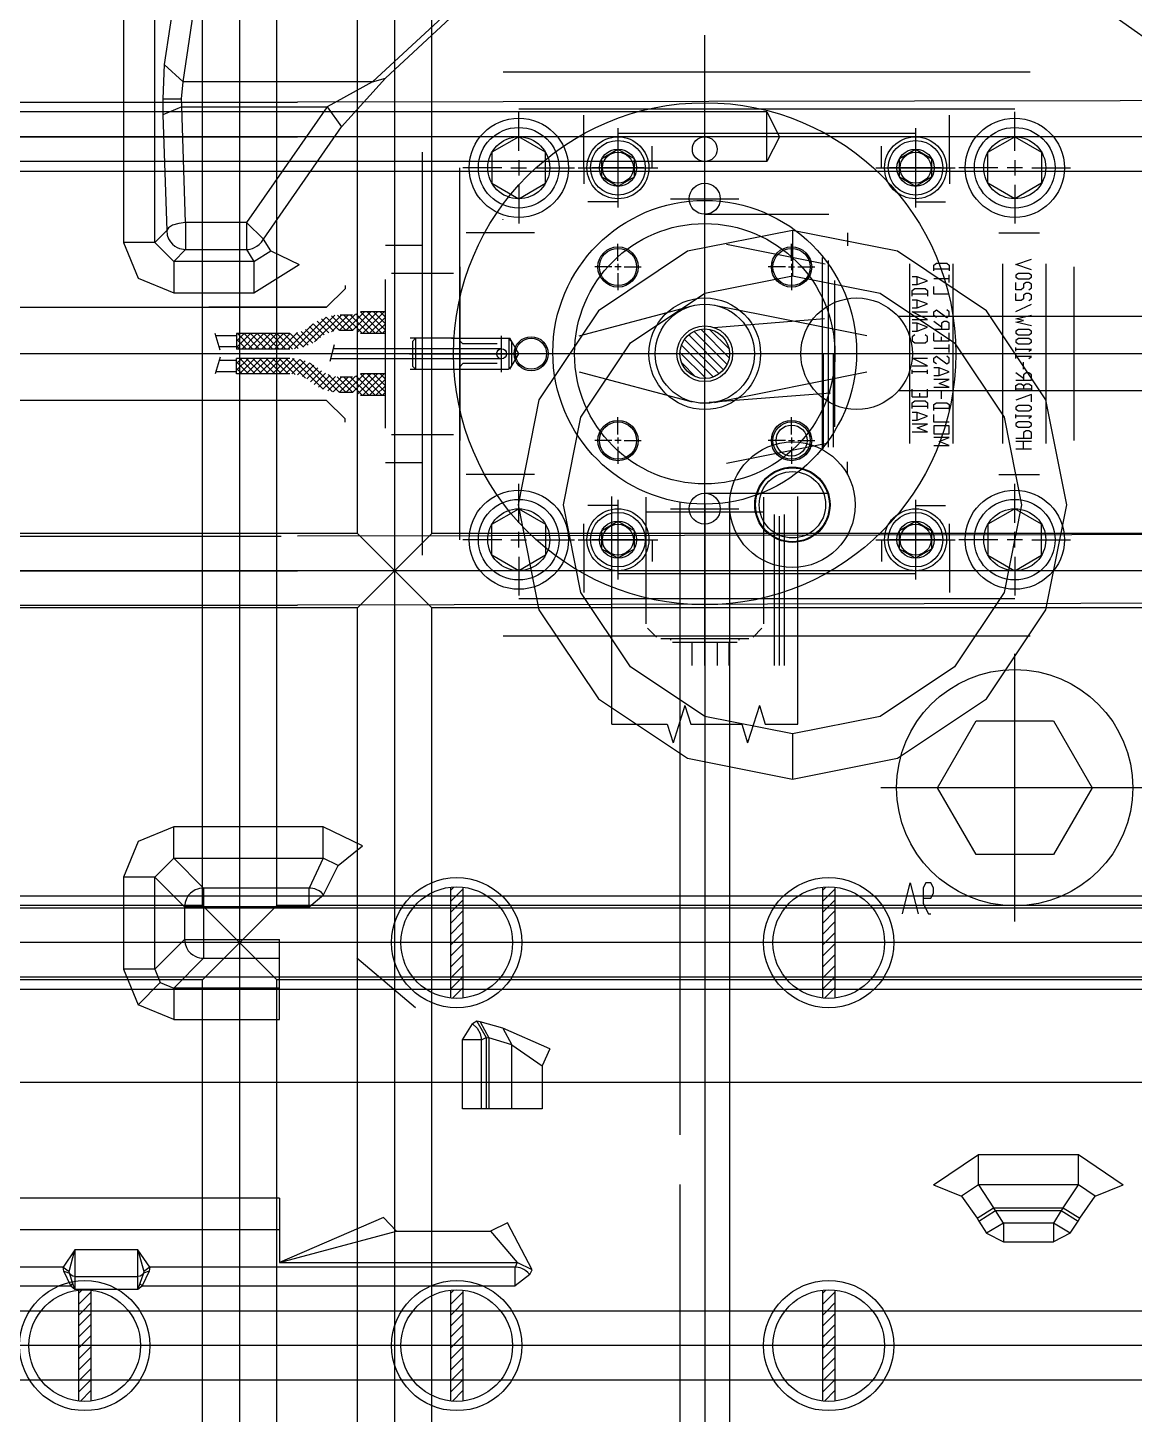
# Model space of a CAD drawing. Header units: millimetres. Extents: x -1 to 1014, y -756 to 757.
# Drawn here: x 776 to 823.9, y 93.7 to 153.8 of the extents above; entities that cross this region are included whole.
import ezdxf

# ---------------------------------------------------------------- set-up
doc = ezdxf.new("R2010")
doc.units = ezdxf.units.MM

# ---------------------------------------------------------------- blocks, each defined once
blk = doc.blocks.new('blockName2')
for points in [[(786.757, 115.787), (786.757, 205.757)], [(793.471, 131.901), (793.471, 205.757)], [(785.146, 29.578), (785.146, 204.145)], [(791.86, 29.5782), (791.86, 204.145)], [(783.534, 115.787), (783.534, 202.534)], [(790.248, 131.901), (790.248, 202.534)], [(780.108, 159.503), (780.108, 144.509)], [(781.468, 144.509), (781.468, 158.144)], [(782.606, 157.092), (781.875, 152.216)], [(782.691, 151.475), (783.422, 156.351)], [(795.448, 155.693), (790.895, 151.475)], [(791.459, 151.626), (795.86, 155.73)], [(821.781, 155.215), (826.525, 151.85)], [(805.288, 126.613), (805.288, 153.491)], [(781.875, 152.216), (781.809, 150.734)], [(782.691, 151.475), (781.875, 152.216)], [(782.625, 150.734), (782.691, 151.475)], [(790.895, 151.475), (782.691, 151.475)], [(790.895, 151.475), (788.933, 150.389)], [(789.558, 149.519), (791.459, 151.626)], [(790.895, 151.475), (791.459, 151.626)], [(796.56, 151.909), (819.388, 151.909)], [(930.171, 150.82), (787.653, 150.583)], [(702.696, 150.583), (787.653, 150.583)], [(781.809, 150.734), (782.625, 150.734)], [(781.809, 150.734), (781.82, 150.043)], [(782.636, 150.389), (781.82, 150.043)], [(782.636, 150.389), (782.625, 150.734)], [(782.799, 145.37), (782.636, 150.389)], [(782.636, 150.389), (788.933, 150.389)], [(788.933, 150.389), (785.439, 145.37)], [(788.933, 150.389), (789.558, 149.519)], [(797.231, 150.298), (818.716, 150.298)], [(807.974, 150.164), (695.176, 150.164)], [(781.82, 150.043), (781.984, 145.024)], [(797.231, 148.485), (797.231, 150.164)], [(800.051, 147.747), (800.051, 150.029)], [(807.974, 148.015), (807.974, 150.164)], [(807.974, 150.164), (808.532, 149.089)], [(815.896, 147.747), (815.896, 150.029)], [(818.716, 148.485), (818.716, 150.164)], [(808.532, 149.089), (687.657, 149.089)], [(695.176, 149.089), (787.653, 149.089)], [(786.168, 144.658), (789.558, 149.519)], [(930.171, 149.089), (787.653, 149.089)], [(797.231, 149.089), (796.068, 148.418)], [(798.394, 148.418), (797.231, 149.089)], [(801.528, 149.469), (801.528, 146.025)], [(814.419, 149.225), (801.528, 149.225)], [(808.532, 149.089), (807.974, 148.015)], [(814.419, 149.469), (814.419, 146.025)], [(817.553, 148.418), (818.716, 149.089)], [(818.716, 149.089), (819.879, 148.418)], [(793.068, 130.961), (793.068, 148.418)], [(796.068, 148.418), (796.068, 147.075)], [(798.394, 147.075), (798.394, 148.418)], [(800.83, 148.149), (801.528, 148.552)], [(801.528, 148.875), (801.528, 146.619)], [(801.528, 148.552), (802.226, 148.149)], [(803.005, 147.747), (803.005, 148.687)], [(812.942, 147.747), (812.942, 148.687)], [(813.721, 148.149), (814.419, 148.552)], [(814.419, 148.875), (814.419, 146.619)], [(814.419, 148.552), (815.117, 148.149)], [(817.553, 147.075), (817.553, 148.418)], [(819.879, 148.418), (819.879, 147.075)], [(807.974, 148.015), (695.176, 148.015)], [(797.231, 148.082), (797.231, 147.411)], [(800.83, 147.344), (800.83, 148.149)], [(802.226, 148.149), (802.226, 147.344)], [(805.288, 144.927), (805.288, 147.881)], [(813.721, 147.344), (813.721, 148.149)], [(815.117, 148.149), (815.117, 147.344)], [(818.716, 148.082), (818.716, 147.411)], [(751.038, 147.596), (930.171, 147.596)], [(794.68, 131.633), (794.68, 147.747)], [(796.493, 147.747), (794.814, 147.747)], [(796.895, 147.747), (797.567, 147.747)], [(797.97, 147.747), (799.648, 147.747)], [(799.806, 147.747), (803.25, 147.747)], [(800.051, 147.747), (800.051, 147.056)], [(802.656, 147.747), (800.4, 147.747)], [(801.528, 146.941), (800.83, 147.344)], [(802.226, 147.344), (801.528, 146.941)], [(805.288, 126.18), (805.288, 147.558)], [(812.697, 147.747), (816.141, 147.747)], [(815.547, 147.747), (813.291, 147.747)], [(814.419, 146.941), (813.721, 147.344)], [(815.117, 147.344), (814.419, 146.941)], [(815.896, 147.747), (815.896, 147.056)], [(817.978, 147.747), (816.299, 147.747)], [(819.052, 147.747), (818.381, 147.747)], [(819.455, 147.747), (821.133, 147.747)], [(796.068, 147.075), (797.231, 146.404)], [(797.231, 146.404), (798.394, 147.075)], [(797.231, 147.008), (797.231, 145.329)], [(818.716, 146.404), (817.553, 147.075)], [(819.879, 147.075), (818.716, 146.404)], [(818.716, 147.008), (818.716, 145.329)], [(801.528, 146.27), (800.229, 146.27)], [(803.811, 146.404), (806.765, 146.404)], [(814.419, 146.27), (815.718, 146.27)], [(796.548, 145.496), (796.547, 145.499)], [(796.548, 145.499), (796.548, 145.496)], [(805.288, 145.733), (810.659, 145.733)], [(781.984, 145.024), (781.468, 144.509)], [(782.799, 145.37), (782.502, 145.338), (782.239, 145.261), (782.056, 145.148), (781.984, 145.024)], [(781.984, 145.024), (782.007, 144.833), (782.066, 144.671), (782.147, 144.538), (782.24, 144.433), (782.339, 144.353), (782.439, 144.294), (782.536, 144.254), (782.628, 144.228), (782.712, 144.214), (782.799, 144.209)], [(782.799, 145.37), (782.799, 144.209)], [(785.439, 145.37), (782.799, 145.37)], [(786.168, 144.658), (785.439, 145.37)], [(785.439, 145.37), (785.439, 144.209)], [(797.231, 144.927), (794.948, 144.927)], [(797.919, 144.927), (796.157, 144.927)], [(809.086, 145.034), (804.537, 144.131), (800.68, 141.553), (798.104, 137.696), (797.199, 133.147), (798.104, 128.599), (800.68, 124.742), (804.537, 122.164), (809.086, 121.261)], [(809.086, 121.261), (813.634, 122.164), (817.491, 124.742), (820.067, 128.599), (820.972, 133.147), (820.067, 137.696), (817.491, 141.553), (813.634, 144.131), (809.086, 145.034)], [(809.086, 145.034), (809.086, 143.068)], [(811.465, 144.928), (811.465, 144.369)], [(818.028, 144.927), (819.791, 144.927)], [(780.108, 144.509), (780.745, 142.97), (782.284, 142.333)], [(781.468, 144.509), (780.108, 144.509)], [(781.468, 144.509), (782.284, 143.693)], [(782.284, 143.693), (782.799, 144.209)], [(782.799, 144.209), (785.439, 144.209)], [(785.439, 144.209), (785.519, 144.213), (785.603, 144.226), (785.694, 144.25), (785.791, 144.289), (785.89, 144.346), (785.99, 144.424), (786.085, 144.527), (786.168, 144.658)], [(785.439, 144.209), (785.759, 143.693)], [(786.492, 144.152), (786.168, 144.658)], [(791.457, 144.389), (793.068, 144.389)], [(801.528, 143.718), (801.528, 144.457)], [(806.234, 144.43), (810.502, 143.579)], [(809.048, 143.718), (809.048, 144.457)], [(782.284, 143.693), (782.284, 142.333)], [(785.759, 143.693), (782.284, 143.693)], [(785.759, 143.693), (786.492, 144.152)], [(785.759, 143.693), (785.759, 142.333)], [(786.492, 144.152), (787.715, 143.556)], [(801.528, 143.584), (801.528, 143.315)], [(809.048, 143.584), (809.048, 143.315)], [(810.384, 135.522), (810.384, 143.858)], [(810.653, 135.64), (810.653, 143.727)], [(814.151, 143.584), (814.151, 135.795)], [(814.807, 143.733), (814.809, 143.736)], [(814.81, 143.735), (814.807, 143.733)], [(815.211, 143.275), (815.211, 143.526), (815.323, 143.61), (815.77, 143.61), (815.882, 143.526), (815.882, 143.275)], [(816.031, 143.584), (816.031, 135.795)], [(818.179, 143.584), (818.179, 135.795)], [(819.435, 143.324), (818.763, 143.559), (819.435, 143.794)], [(820.059, 143.584), (820.059, 135.795)], [(785.759, 142.333), (787.715, 143.556)], [(791.726, 143.181), (791.994, 143.181)], [(791.726, 143.181), (794.412, 143.181)], [(794.68, 143.45), (794.68, 135.93)], [(809.086, 123.227), (805.289, 123.978), (802.07, 126.132), (799.92, 129.351), (799.165, 133.147), (799.92, 136.944), (802.07, 140.163), (805.289, 142.316), (809.086, 143.068)], [(801.259, 143.45), (800.521, 143.45)], [(801.662, 143.45), (801.394, 143.45)], [(801.528, 143.181), (801.528, 142.443)], [(801.796, 143.45), (802.535, 143.45)], [(808.78, 143.45), (808.041, 143.45)], [(808.914, 143.45), (809.182, 143.45)], [(809.048, 143.181), (809.048, 142.443)], [(809.086, 143.068), (812.882, 142.316), (816.101, 140.163), (818.251, 136.944), (819.006, 133.147), (818.251, 129.351), (816.101, 126.132), (812.882, 123.979), (809.086, 123.227)], [(809.317, 143.45), (810.055, 143.45)], [(814.271, 142.687), (814.495, 142.687), (814.942, 142.855), (814.495, 143.023), (814.271, 143.023)], [(814.495, 142.687), (814.495, 143.023)], [(815.882, 143.358), (815.211, 143.358)], [(815.882, 142.771), (815.882, 143.107)], [(818.763, 143.011), (818.875, 142.933), (819.323, 142.933), (819.435, 143.011), (819.435, 143.089), (819.323, 143.168), (818.875, 143.168), (818.763, 143.089), (818.763, 143.011)], [(821.268, 143.45), (821.268, 135.93)], [(788.906, 141.704), (789.711, 142.509)], [(789.711, 142.644), (789.711, 142.509)], [(791.457, 136.467), (791.457, 142.912)], [(810.921, 136.522), (810.921, 142.857)], [(814.271, 142.183), (814.271, 142.435), (814.383, 142.519), (814.83, 142.519), (814.942, 142.435), (814.942, 142.183)], [(815.882, 142.939), (815.211, 142.939)], [(815.882, 142.267), (815.211, 142.267), (815.211, 142.603)], [(819.323, 142.463), (819.435, 142.541), (819.435, 142.698), (819.323, 142.776), (819.211, 142.776), (819.099, 142.698), (819.099, 142.541), (818.987, 142.463), (818.763, 142.463), (818.763, 142.776)], [(782.284, 142.333), (785.759, 142.333)], [(805.708, 141.797), (812.31, 140.48)], [(814.942, 142.267), (814.271, 142.267)], [(814.271, 141.68), (814.495, 141.68), (814.942, 141.848), (814.495, 142.016), (814.271, 142.016)], [(814.495, 141.68), (814.495, 142.016)], [(819.323, 141.993), (819.435, 142.071), (819.435, 142.228), (819.323, 142.306), (819.211, 142.306), (819.099, 142.228), (819.099, 142.071), (818.987, 141.993), (818.763, 141.993), (818.763, 142.306)], [(818.763, 141.523), (819.435, 141.836)], [(770.375, 141.704), (788.906, 141.704)], [(788.906, 141.704), (783.81, 141.704)], [(788.895, 141.275), (787.52, 139.901)], [(789.258, 141.354), (787.873, 139.969)], [(789.557, 141.368), (788.389, 140.2)], [(789.216, 140.667), (788.686, 141.197)], [(789.472, 140.696), (788.893, 141.275)], [(789.842, 141.368), (789.114, 140.641)], [(789.756, 140.697), (789.121, 141.332)], [(790.042, 140.696), (789.374, 141.364)], [(790.163, 141.405), (789.454, 140.696)], [(790.028, 141.368), (789.498, 141.368)], [(790.46, 140.562), (789.655, 141.368)], [(790.546, 141.502), (789.74, 140.697)], [(790.745, 140.562), (789.939, 141.368)], [(790.831, 141.502), (790.025, 140.697)], [(791.03, 140.562), (790.178, 141.414)], [(791.115, 141.502), (790.226, 140.613)], [(791.315, 140.562), (790.375, 141.502)], [(791.457, 141.502), (790.383, 141.502)], [(791.4, 141.502), (790.46, 140.562)], [(791.457, 140.705), (790.66, 141.502)], [(791.457, 141.274), (790.745, 140.562)], [(791.457, 140.99), (790.945, 141.502)], [(791.457, 141.274), (791.229, 141.502)], [(799.844, 140.468), (804.737, 141.766)], [(805.679, 140.833), (810.48, 141.211)], [(840.739, 141.301), (813.669, 141.301)], [(814.271, 141.176), (814.942, 141.176), (814.271, 141.512), (814.942, 141.512)], [(815.323, 141.26), (815.211, 141.344), (815.211, 141.512), (815.323, 141.596), (815.77, 141.26), (815.882, 141.344), (815.882, 141.512), (815.77, 141.596)], [(819.435, 140.896), (818.763, 141.053), (819.099, 141.131), (818.763, 141.209), (819.435, 141.366)], [(787.655, 140.606), (786.94, 139.891)], [(788.326, 140.992), (787.225, 139.891)], [(788.117, 140.057), (787.585, 140.589)], [(788.307, 140.152), (787.805, 140.654)], [(788.482, 140.262), (787.996, 140.747)], [(788.641, 140.388), (788.165, 140.864)], [(788.808, 140.506), (788.323, 140.99)], [(788.998, 140.6), (788.497, 141.101)], [(790.028, 140.697), (789.498, 140.697)], [(791.457, 140.99), (791.03, 140.562)], [(791.457, 140.705), (791.315, 140.562)], [(804.824, 140.658), (806.257, 139.225)], [(805.112, 140.749), (806.348, 139.514)], [(805.499, 140.743), (806.341, 139.9)], [(814.271, 140.673), (814.495, 140.673), (814.942, 140.841), (814.495, 141.009), (814.271, 141.009)], [(814.495, 140.673), (814.495, 141.009)], [(815.211, 140.757), (815.882, 140.757), (815.882, 141.009), (815.77, 141.092), (815.658, 141.092), (815.546, 141.009), (815.546, 140.757)], [(815.546, 140.841), (815.211, 141.092)], [(815.211, 140.253), (815.882, 140.253), (815.882, 140.589)], [(815.211, 140.253), (815.211, 140.589)], [(818.763, 140.583), (818.875, 140.504), (819.323, 140.504), (819.435, 140.583), (819.435, 140.661), (819.323, 140.739), (818.875, 140.739), (818.763, 140.661), (818.763, 140.583)], [(784.296, 139.844), (784.082, 140.564)], [(785.012, 140.468), (784.111, 140.468)], [(785.012, 139.985), (784.254, 139.985)], [(787.316, 140.562), (785.012, 140.562)], [(785.012, 140.562), (785.012, 139.891)], [(785.618, 140.562), (785.012, 139.956)], [(785.333, 140.562), (785.012, 140.241)], [(785.048, 140.562), (785.012, 140.526)], [(785.435, 139.891), (785.012, 140.314)], [(785.15, 139.891), (785.012, 140.029)], [(785.719, 139.891), (785.048, 140.562)], [(785.903, 140.562), (785.231, 139.891)], [(786.004, 139.891), (785.333, 140.562)], [(786.187, 140.562), (785.516, 139.891)], [(786.289, 139.891), (785.618, 140.562)], [(786.472, 140.562), (785.801, 139.891)], [(786.574, 139.891), (785.903, 140.562)], [(786.757, 140.562), (786.086, 139.891)], [(786.859, 139.891), (786.187, 140.562)], [(787.042, 140.562), (786.371, 139.891)], [(787.144, 139.891), (786.472, 140.562)], [(787.327, 140.562), (786.655, 139.891)], [(787.426, 139.894), (786.757, 140.562)], [(787.68, 139.924), (787.042, 140.562)], [(787.909, 139.98), (787.327, 140.562)], [(789.236, 140.072), (789.055, 139.349)], [(791.457, 140.562), (790.383, 140.562)], [(794.432, 140.365), (792.535, 140.365)], [(792.76, 140.361), (792.626, 140.227)], [(792.626, 140.227), (792.626, 139.152)], [(792.76, 140.361), (792.76, 139.018)], [(794.319, 140.361), (792.76, 140.361)], [(794.319, 140.361), (796.843, 140.361)], [(794.814, 140.119), (794.68, 140.253)], [(796.303, 140.119), (794.814, 140.119)], [(796.488, 138.889), (796.488, 140.463)], [(796.788, 140.361), (796.923, 140.227)], [(796.805, 140.357), (796.805, 139.018)], [(797.231, 139.69), (796.843, 140.362)], [(796.923, 140.227), (796.923, 139.152)], [(804.28, 140.062), (805.661, 138.682)], [(804.412, 140.311), (805.909, 138.813)], [(804.593, 140.509), (806.107, 138.995)], [(814.383, 140.505), (814.271, 140.421), (814.271, 140.253), (814.383, 140.169), (814.83, 140.169), (814.942, 140.253), (814.942, 140.421), (814.83, 140.505)], [(815.546, 140.253), (815.546, 140.421)], [(815.882, 139.75), (815.882, 140.085)], [(818.763, 140.191), (818.875, 140.113), (819.323, 140.113), (819.435, 140.191), (819.435, 140.269), (819.323, 140.348), (818.875, 140.348), (818.763, 140.269), (818.763, 140.191)], [(950.313, 139.69), (767.689, 139.69)], [(784.296, 139.535), (784.082, 138.815)], [(785.012, 139.394), (784.254, 139.394)], [(787.316, 139.891), (785.012, 139.891)], [(785.012, 138.817), (785.012, 139.488)], [(787.316, 139.488), (785.012, 139.488)], [(785.52, 139.488), (785.012, 138.98)], [(785.235, 139.488), (785.012, 139.265)], [(785.805, 139.488), (785.133, 138.817)], [(785.817, 138.817), (785.146, 139.488)], [(786.09, 139.488), (785.418, 138.817)], [(786.102, 138.817), (785.431, 139.488)], [(786.375, 139.488), (785.703, 138.817)], [(786.387, 138.817), (785.715, 139.488)], [(786.659, 139.488), (785.988, 138.817)], [(786.672, 138.817), (786, 139.488)], [(786.944, 139.488), (786.273, 138.817)], [(786.957, 138.817), (786.285, 139.488)], [(787.229, 139.488), (786.558, 138.817)], [(787.241, 138.817), (786.57, 139.488)], [(787.505, 139.479), (786.843, 138.817)], [(787.546, 138.797), (786.855, 139.488)], [(787.751, 139.441), (787.127, 138.817)], [(787.996, 138.632), (787.14, 139.488)], [(787.973, 139.378), (787.409, 138.813)], [(788.763, 138.15), (787.428, 139.485)], [(789.158, 138.04), (787.759, 139.439)], [(791.457, 139.475), (789.086, 139.475)], [(791.457, 139.904), (789.194, 139.904)], [(794.68, 139.904), (791.457, 139.904)], [(794.68, 139.475), (791.457, 139.475)], [(792.494, 139.69), (797.135, 139.69)], [(796.488, 139.902), (794.68, 139.902)], [(794.68, 139.69), (794.68, 139.69)], [(796.488, 139.472), (794.68, 139.472)], [(796.846, 139.018), (797.231, 139.69)], [(813.534, 139.69), (797.042, 139.69)], [(804.215, 139.747), (805.346, 138.617)], [(805.288, 139.69), (805.288, 139.69)], [(805.288, 139.69), (805.288, 139.69)], [(880.486, 139.69), (805.288, 139.69)], [(805.288, 139.69), (805.288, 139.69)], [(805.288, 139.69), (805.288, 139.69)], [(805.288, 139.69), (805.288, 139.69)], [(805.288, 139.69), (805.288, 139.69)], [(810.438, 135.581), (810.438, 139.69)], [(810.867, 135.64), (810.867, 139.684)], [(814.271, 139.162), (814.942, 139.162), (814.271, 139.498), (814.942, 139.498)], [(815.882, 139.917), (815.211, 139.917)], [(815.323, 139.246), (815.211, 139.33), (815.211, 139.498), (815.323, 139.582), (815.77, 139.246), (815.882, 139.33), (815.882, 139.498), (815.77, 139.582)], [(818.763, 139.799), (818.763, 139.956)], [(819.323, 139.799), (819.435, 139.878), (818.763, 139.878)], [(818.763, 139.486), (818.763, 139.643)], [(819.323, 139.486), (819.435, 139.564), (818.763, 139.564)], [(785.012, 138.911), (784.111, 138.911)], [(785.532, 138.817), (785.012, 139.337)], [(785.247, 138.817), (785.012, 139.052)], [(787.316, 138.817), (785.012, 138.817)], [(788.176, 139.295), (787.654, 138.773)], [(788.361, 139.196), (787.865, 138.699)], [(788.531, 139.081), (788.049, 138.599)], [(789.471, 138.011), (788.197, 139.285)], [(788.689, 138.954), (788.211, 138.476)], [(788.862, 138.842), (788.374, 138.354)], [(789.756, 138.011), (788.982, 138.786)], [(790.546, 138.817), (789.74, 138.011)], [(790.831, 138.817), (790.025, 138.011)], [(791.115, 138.817), (790.226, 137.927)], [(791.315, 137.877), (790.375, 138.817)], [(791.457, 138.817), (790.383, 138.817)], [(791.4, 138.817), (790.46, 137.877)], [(791.457, 138.019), (790.66, 138.817)], [(791.457, 138.304), (790.945, 138.817)], [(791.457, 138.589), (791.229, 138.817)], [(794.432, 139.014), (792.535, 139.014)], [(792.76, 139.018), (792.626, 139.152)], [(792.76, 139.018), (794.42, 139.018)], [(794.42, 139.018), (796.788, 139.018)], [(794.814, 139.26), (794.68, 139.126)], [(796.293, 139.26), (794.814, 139.26)], [(796.788, 139.018), (796.923, 139.152)], [(799.844, 138.911), (804.737, 137.613)], [(804.289, 139.293), (804.892, 138.691)], [(805.708, 137.583), (812.31, 138.899)], [(814.271, 138.826), (814.271, 138.994)], [(814.942, 138.91), (814.271, 138.91)], [(814.942, 138.826), (814.942, 138.994)], [(815.211, 138.742), (815.435, 138.742), (815.882, 138.91), (815.435, 139.078), (815.211, 139.078)], [(815.435, 138.742), (815.435, 139.078)], [(818.763, 138.546), (819.435, 138.546), (819.435, 138.781), (819.323, 138.859), (819.211, 138.859), (819.099, 138.781), (819.099, 138.546)], [(819.099, 138.624), (818.763, 138.859)], [(819.099, 139.016), (819.099, 139.329)], [(789.06, 138.756), (788.552, 138.247)], [(789.288, 138.699), (788.746, 138.157)], [(789.557, 138.682), (788.959, 138.084)], [(789.842, 138.682), (789.193, 138.034)], [(790.042, 138.011), (789.363, 138.689)], [(790.163, 138.719), (789.456, 138.011)], [(790.028, 138.682), (789.498, 138.682)], [(790.46, 137.877), (789.655, 138.682)], [(790.745, 137.877), (789.939, 138.682)], [(791.03, 137.877), (790.178, 138.728)], [(791.457, 138.589), (790.745, 137.877)], [(791.457, 138.304), (791.03, 137.877)], [(815.211, 138.239), (815.882, 138.239), (815.435, 138.407), (815.882, 138.575), (815.211, 138.575)], [(818.763, 138.076), (818.763, 138.311), (818.875, 138.389), (818.987, 138.389), (819.099, 138.311), (819.099, 138.154)], [(819.099, 138.311), (819.211, 138.389), (819.323, 138.389), (819.435, 138.311), (819.435, 138.076)], [(770.375, 137.675), (788.906, 137.675)], [(788.906, 137.671), (783.81, 137.671)], [(788.906, 137.671), (789.711, 136.865)], [(790.028, 138.011), (789.498, 138.011)], [(791.457, 137.877), (790.383, 137.877)], [(791.457, 138.019), (791.315, 137.877)], [(805.482, 137.585), (810.733, 137.998)], [(841.007, 138.078), (813.669, 138.078)], [(814.271, 137.819), (814.942, 137.819), (814.942, 138.155)], [(814.271, 137.819), (814.271, 138.155)], [(814.271, 137.316), (814.271, 137.568), (814.383, 137.651), (814.83, 137.651), (814.942, 137.568), (814.942, 137.316)], [(814.606, 137.819), (814.606, 137.987)], [(815.211, 137.232), (815.211, 137.484), (815.323, 137.568), (815.77, 137.568), (815.882, 137.484), (815.882, 137.232)], [(815.546, 137.735), (815.546, 138.071)], [(819.435, 138.154), (818.763, 138.154)], [(819.435, 137.606), (819.435, 137.919), (818.763, 137.684)], [(814.942, 137.4), (814.271, 137.4)], [(814.271, 136.812), (814.495, 136.812), (814.942, 136.98), (814.495, 137.148), (814.271, 137.148)], [(814.495, 136.812), (814.495, 137.148)], [(815.882, 137.316), (815.211, 137.316)], [(815.882, 136.728), (815.211, 136.728), (815.211, 137.064)], [(818.763, 137.293), (818.875, 137.214), (819.323, 137.214), (819.435, 137.293), (819.435, 137.371), (819.323, 137.449), (818.875, 137.449), (818.763, 137.371), (818.763, 137.293)], [(818.763, 136.901), (818.763, 137.058)], [(819.323, 136.901), (819.435, 136.979), (818.763, 136.979)], [(789.711, 136.731), (789.711, 136.865)], [(801.528, 136.198), (801.528, 136.937)], [(809.048, 136.198), (809.048, 136.937)], [(814.271, 136.309), (814.942, 136.309), (814.495, 136.476), (814.942, 136.644), (814.271, 136.644)], [(815.211, 136.225), (815.882, 136.225), (815.882, 136.56), (815.211, 136.56), (815.211, 136.225)], [(818.763, 136.588), (818.875, 136.509), (819.323, 136.509), (819.435, 136.588), (819.435, 136.666), (819.323, 136.744), (818.875, 136.744), (818.763, 136.666), (818.763, 136.588)], [(791.726, 136.198), (791.994, 136.198)], [(791.726, 136.198), (794.412, 136.198)], [(801.259, 135.929), (800.521, 135.929)], [(801.662, 135.929), (801.394, 135.929)], [(801.528, 136.064), (801.528, 135.795)], [(801.796, 135.929), (802.535, 135.929)], [(806.234, 134.949), (810.502, 135.8)], [(808.78, 135.929), (808.041, 135.929)], [(808.914, 135.929), (809.182, 135.929)], [(809.048, 136.064), (809.048, 135.795)], [(809.317, 135.929), (810.055, 135.929)], [(815.211, 135.721), (815.882, 135.721), (815.435, 135.889), (815.882, 136.057), (815.211, 136.057)], [(818.763, 136.039), (819.435, 136.039), (819.435, 136.274), (819.323, 136.353), (819.211, 136.353), (819.099, 136.274), (819.099, 136.039)], [(819.435, 135.883), (818.763, 135.883)], [(819.099, 135.569), (819.099, 135.883)], [(801.528, 135.661), (801.528, 134.922)], [(809.048, 135.661), (809.048, 134.922)], [(818.763, 135.569), (819.435, 135.569)], [(791.457, 134.985), (793.068, 134.985)], [(811.465, 134.452), (811.465, 135.01)], [(797.231, 134.453), (794.948, 134.453)], [(797.919, 134.453), (796.157, 134.453)], [(797.231, 134.452), (796.829, 134.452)], [(797.231, 132.371), (797.231, 134.05)], [(805.288, 131.498), (805.288, 134.453)], [(818.028, 134.453), (819.791, 134.453)], [(818.716, 132.371), (818.716, 134.05)], [(801.26, 123.644), (801.26, 133.499)], [(802.737, 133.479), (802.737, 127.984)], [(805.288, 133.646), (810.659, 133.646)], [(807.839, 133.479), (807.839, 127.984)], [(809.316, 123.644), (809.316, 133.499)], [(796.068, 132.304), (797.231, 132.975)], [(797.231, 132.975), (798.394, 132.304)], [(801.528, 133.109), (800.229, 133.109)], [(801.528, 133.355), (801.528, 129.911)], [(801.528, 132.761), (801.528, 130.505)], [(802.737, 132.841), (807.839, 132.841)], [(803.811, 132.976), (806.765, 132.976)], [(804.214, 133.263), (804.214, 105.85)], [(805.288, 133.174), (805.288, 29.578)], [(805.291, 132.974), (805.288, 132.976)], [(805.288, 132.976), (805.291, 132.975)], [(806.362, 133.263), (806.362, 29.6425)], [(814.419, 133.355), (814.419, 129.911)], [(814.419, 133.109), (815.718, 133.109)], [(814.419, 132.761), (814.419, 130.505)], [(818.716, 132.975), (817.553, 132.304)], [(819.879, 132.304), (818.716, 132.975)], [(796.068, 130.961), (796.068, 132.304)], [(798.394, 132.304), (798.394, 130.961)], [(800.051, 131.633), (800.051, 132.323)], [(800.83, 132.035), (801.528, 132.438)], [(801.528, 132.438), (802.226, 132.035)], [(808.311, 126.18), (808.311, 132.728)], [(808.526, 126.18), (808.526, 132.657)], [(808.741, 126.18), (808.741, 132.728)], [(813.721, 132.035), (814.419, 132.438)], [(814.419, 132.438), (815.117, 132.035)], [(815.896, 131.633), (815.896, 132.323)], [(817.553, 132.304), (817.553, 130.961)], [(819.879, 130.961), (819.879, 132.304)], [(790.248, 131.901), (695.176, 131.901)], [(702.696, 131.783), (786.941, 131.783)], [(930.171, 132.025), (787.653, 131.783)], [(790.248, 128.679), (793.471, 131.901)], [(793.471, 128.679), (790.248, 131.901)], [(892.303, 131.901), (793.471, 131.901)], [(796.493, 131.633), (794.814, 131.633)], [(796.895, 131.633), (797.567, 131.633)], [(797.231, 131.297), (797.231, 131.968)], [(797.97, 131.633), (799.648, 131.633)], [(799.806, 131.633), (803.25, 131.633)], [(800.051, 131.633), (800.051, 129.35)], [(802.656, 131.633), (800.4, 131.633)], [(800.83, 131.23), (800.83, 132.035)], [(802.226, 132.035), (802.226, 131.23)], [(803.005, 131.632), (803.005, 130.692)], [(812.697, 131.633), (816.141, 131.633)], [(812.942, 131.632), (812.942, 130.692)], [(815.547, 131.633), (813.291, 131.633)], [(813.721, 131.23), (813.721, 132.035)], [(815.117, 132.035), (815.117, 131.23)], [(815.896, 131.633), (815.896, 129.35)], [(817.978, 131.633), (816.299, 131.633)], [(819.052, 131.633), (818.381, 131.633)], [(818.716, 131.297), (818.716, 131.968)], [(819.455, 131.633), (821.133, 131.633)], [(797.231, 130.29), (796.068, 130.961)], [(798.394, 130.961), (797.231, 130.29)], [(801.528, 130.827), (800.83, 131.23)], [(802.226, 131.23), (801.528, 130.827)], [(814.419, 130.827), (813.721, 131.23)], [(815.117, 131.23), (814.419, 130.827)], [(817.553, 130.961), (818.716, 130.29)], [(818.716, 130.29), (819.879, 130.961)], [(797.231, 130.894), (797.231, 129.216)], [(818.716, 130.894), (818.716, 129.216)], [(695.176, 130.29), (787.653, 130.29)], [(893.914, 130.29), (695.176, 130.29)], [(930.171, 130.29), (787.653, 130.29)], [(814.419, 130.155), (801.528, 130.155)], [(790.248, 128.679), (695.176, 128.679)], [(702.696, 128.797), (787.653, 128.797)], [(930.171, 129.097), (787.653, 128.797)], [(790.248, 29.5782), (790.248, 128.679)], [(793.471, 29.5782), (793.471, 128.679)], [(892.303, 128.679), (793.471, 128.679)], [(797.231, 129.081), (818.716, 129.081)], [(796.56, 127.47), (819.388, 127.47)], [(802.815, 127.794), (803.195, 127.414)], [(807.761, 127.794), (807.381, 127.414)], [(807.191, 127.336), (803.385, 127.336)], [(803.811, 127.336), (803.811, 127.282)], [(803.891, 127.201), (806.685, 127.201)], [(804.227, 126.18), (804.227, 127.201)], [(804.737, 126.18), (804.737, 127.201)], [(805.839, 126.18), (805.839, 127.201)], [(806.349, 126.18), (806.349, 127.201)], [(806.765, 127.336), (806.765, 127.282)], [(818.716, 115.092), (818.716, 126.688)], [(804.426, 124.449), (803.918, 122.838)], [(804.426, 124.449), (804.68, 123.644)], [(807.654, 124.449), (807.146, 122.838)], [(807.654, 124.449), (807.908, 123.644)], [(817.042, 117.991), (815.369, 120.89), (817.042, 123.789), (820.39, 123.789), (822.064, 120.89), (820.39, 117.991), (817.042, 117.991)], [(801.26, 123.644), (803.664, 123.644)], [(803.664, 123.644), (803.918, 122.838)], [(804.68, 123.644), (806.892, 123.644)], [(806.892, 123.644), (807.146, 122.838)], [(807.908, 123.644), (809.316, 123.644)], [(809.086, 123.227), (809.086, 121.261)], [(824.515, 120.89), (812.918, 120.89)], [(782.284, 119.19), (780.745, 118.553), (780.108, 117.015)], [(788.765, 119.19), (782.284, 119.19)], [(782.284, 117.83), (782.284, 119.19)], [(788.765, 117.83), (788.765, 119.19)], [(790.468, 118.367), (788.765, 119.19)], [(789.404, 117.522), (790.468, 118.367)], [(782.284, 117.83), (781.468, 117.015)], [(782.284, 117.83), (788.765, 117.83)], [(783.572, 116.542), (782.284, 117.83)], [(788.765, 117.83), (788.152, 116.542)], [(789.404, 117.522), (788.765, 117.83)], [(788.779, 116.248), (789.404, 117.522)], [(780.108, 117.015), (780.108, 113.025)], [(781.468, 117.015), (780.108, 117.015)], [(781.468, 113.025), (781.468, 117.015)], [(781.468, 117.015), (782.756, 115.727)], [(783.572, 116.542), (783.488, 116.538), (783.403, 116.524), (783.31, 116.498), (783.212, 116.457), (783.112, 116.398), (783.013, 116.318), (782.919, 116.212), (782.838, 116.079), (782.779, 115.917), (782.756, 115.727)], [(783.572, 116.542), (783.572, 113.498)], [(788.152, 116.542), (783.572, 116.542)], [(788.152, 115.727), (788.152, 116.542)], [(788.779, 116.248), (788.685, 116.344), (788.588, 116.416), (788.492, 116.468), (788.399, 116.504), (788.311, 116.526), (788.231, 116.538), (788.152, 116.542)], [(794.277, 116.578), (794.277, 111.774)], [(794.421, 116.578), (794.277, 116.434)], [(794.814, 116.578), (794.814, 111.774)], [(810.391, 116.578), (810.391, 111.774)], [(810.535, 116.578), (810.391, 116.434)], [(810.928, 116.578), (810.928, 111.774)], [(813.854, 115.425), (814.19, 116.767), (814.526, 115.425)], [(814.75, 116.096), (815.085, 116.096), (815.197, 116.32), (815.197, 116.544), (815.085, 116.767), (814.862, 116.767), (814.75, 116.544), (814.75, 115.872), (814.974, 115.425), (815.085, 115.425)], [(838.185, 116.19), (770.375, 116.19)], [(788.152, 115.727), (788.779, 116.248)], [(794.814, 116.496), (794.277, 115.959)], [(794.814, 116.021), (794.462, 115.669)], [(810.928, 116.496), (810.391, 115.959)], [(810.928, 116.021), (810.576, 115.669)], [(783.534, 115.787), (695.176, 115.787)], [(930.171, 115.669), (755.603, 115.669)], [(788.152, 115.727), (782.756, 115.727)], [(782.756, 115.727), (782.756, 114.313)], [(786.757, 115.787), (783.534, 112.565)], [(786.757, 112.565), (783.534, 115.787)], [(899.017, 115.787), (786.757, 115.787)], [(794.462, 115.669), (794.277, 115.484)], [(794.814, 115.547), (794.277, 115.01)], [(810.576, 115.669), (810.391, 115.484)], [(810.928, 115.547), (810.391, 115.01)], [(794.814, 115.072), (794.277, 114.535)], [(810.928, 115.072), (810.391, 114.535)], [(900.629, 114.176), (695.176, 114.176)], [(930.171, 114.176), (754.11, 114.176)], [(782.756, 114.313), (781.468, 113.025)], [(782.756, 114.313), (782.78, 114.123), (782.838, 113.96), (782.919, 113.827), (783.013, 113.722), (783.112, 113.642), (783.211, 113.583), (783.308, 113.543), (783.4, 113.517), (783.485, 113.503), (783.572, 113.498)], [(782.756, 114.313), (786.87, 114.313)], [(786.87, 110.85), (786.87, 114.313)], [(794.393, 114.176), (794.277, 114.06)], [(794.814, 114.597), (794.393, 114.176)], [(810.507, 114.176), (810.391, 114.06)], [(810.928, 114.597), (810.507, 114.176)], [(794.814, 114.122), (794.277, 113.585)], [(794.814, 113.648), (794.277, 113.11)], [(810.928, 114.122), (810.391, 113.585)], [(810.928, 113.648), (810.391, 113.11)], [(780.108, 113.025), (780.745, 111.487)], [(781.468, 113.025), (780.108, 113.025)], [(781.468, 113.025), (781.704, 112.446)], [(782.284, 112.21), (783.572, 113.498)], [(783.572, 113.498), (786.87, 113.498)], [(792.763, 111.347), (790.224, 113.502)], [(794.814, 113.173), (794.324, 112.683)], [(810.928, 113.173), (810.438, 112.683)], [(783.534, 112.565), (695.176, 112.565)], [(930.171, 112.683), (755.603, 112.683)], [(780.745, 111.487), (781.704, 112.446)], [(781.704, 112.446), (782.284, 112.21)], [(783.534, 29.578), (783.534, 112.565)], [(786.757, 29.578), (786.757, 112.565)], [(899.017, 112.565), (786.757, 112.565)], [(794.324, 112.683), (794.277, 112.636)], [(794.799, 112.683), (794.277, 112.161)], [(794.814, 112.698), (794.799, 112.683)], [(810.438, 112.683), (810.391, 112.636)], [(810.913, 112.683), (810.391, 112.161)], [(810.928, 112.698), (810.913, 112.683)], [(767.689, 112.162), (950.313, 112.162)], [(786.87, 112.21), (782.284, 112.21)], [(782.284, 112.21), (782.284, 110.85)], [(794.814, 112.223), (794.365, 111.774)], [(810.928, 112.223), (810.478, 111.774)], [(782.284, 110.85), (780.745, 111.487)], [(782.284, 110.85), (786.87, 110.85)], [(794.798, 109.962), (795.226, 110.656)], [(795.422, 110.769), (795.226, 110.656)], [(795.226, 110.656), (795.432, 110.474), (795.567, 110.233), (795.614, 109.962)], [(795.422, 110.769), (795.813, 110.073)], [(795.567, 110.75), (795.422, 110.769)], [(795.567, 110.75), (795.931, 110.052)], [(796.542, 110.468), (795.567, 110.75)], [(795.614, 109.962), (794.798, 109.962)], [(794.798, 106.978), (794.798, 109.962)], [(795.614, 109.962), (795.813, 110.073)], [(795.614, 106.978), (795.614, 109.962)], [(795.813, 110.073), (795.813, 106.978)], [(795.813, 110.073), (795.931, 110.052)], [(795.931, 110.052), (795.931, 106.978)], [(796.933, 109.755), (795.931, 110.052)], [(798.575, 109.578), (796.542, 110.468)], [(796.542, 110.468), (796.933, 109.755)], [(796.933, 109.755), (798.243, 108.833)], [(796.933, 106.978), (796.933, 109.755)], [(798.575, 109.578), (798.243, 108.833)], [(798.243, 108.833), (798.243, 106.978)], [(770.375, 108.133), (943.599, 108.133)], [(798.243, 106.978), (794.798, 106.978)], [(815.197, 103.685), (817.141, 104.997)], [(817.141, 104.997), (821.473, 104.997)], [(817.141, 103.686), (817.141, 104.997)], [(821.473, 103.686), (821.473, 104.997)], [(821.473, 104.997), (823.416, 103.685)], [(804.214, 103.702), (804.214, 29.6425)], [(815.197, 103.685), (816.412, 103.195)], [(817.141, 103.686), (816.412, 103.195)], [(821.473, 103.686), (817.141, 103.686)], [(817.141, 103.686), (817.795, 102.685)], [(820.818, 102.685), (821.473, 103.686)], [(822.202, 103.195), (821.473, 103.686)], [(822.202, 103.195), (823.416, 103.685)], [(786.87, 103.107), (772.15, 103.107)], [(786.87, 103.107), (786.87, 100.317)], [(816.412, 103.195), (817.085, 102.234)], [(821.529, 102.234), (822.202, 103.195)], [(791.376, 102.267), (786.87, 100.317)], [(791.94, 101.677), (791.376, 102.267)], [(817.085, 102.234), (817.795, 102.685)], [(817.085, 102.234), (817.154, 102.104)], [(817.154, 102.104), (817.889, 102.566)], [(817.795, 102.685), (820.818, 102.685)], [(817.889, 102.566), (817.795, 102.685)], [(817.889, 102.566), (820.724, 102.566)], [(818.224, 102.024), (817.889, 102.566)], [(820.724, 102.566), (820.389, 102.024)], [(820.818, 102.685), (820.724, 102.566)], [(820.724, 102.566), (821.459, 102.104)], [(820.818, 102.685), (821.529, 102.234)], [(821.459, 102.104), (821.529, 102.234)], [(772.15, 101.747), (786.87, 101.747)], [(786.87, 100.317), (791.94, 101.677)], [(791.94, 101.677), (796.006, 101.677)], [(796.741, 102.03), (796.006, 101.677)], [(796.006, 101.677), (797.168, 100.317)], [(797.819, 99.9942), (796.741, 102.03)], [(817.154, 102.104), (817.499, 101.583)], [(818.224, 102.024), (817.499, 101.583)], [(817.499, 101.583), (818.224, 101.209)], [(818.224, 102.024), (818.224, 101.209)], [(820.389, 102.024), (818.224, 102.024)], [(821.114, 101.583), (820.389, 102.024)], [(820.389, 102.024), (820.389, 101.209)], [(821.114, 101.583), (820.389, 101.209)], [(821.114, 101.583), (821.459, 102.104)], [(818.224, 101.209), (820.389, 101.209)], [(778.01, 100.864), (777.492, 100.116)], [(777.751, 99.9293), (778.01, 100.863)], [(780.736, 100.864), (778.01, 100.864)], [(778.01, 100.863), (778.01, 99.1693)], [(781.253, 100.116), (780.736, 100.864)], [(780.736, 99.1693), (780.736, 100.863)], [(780.736, 100.863), (780.995, 99.9293)], [(777.492, 100.116), (772.15, 100.116)], [(777.526, 99.9492), (777.492, 100.116)], [(777.492, 100.116), (777.751, 99.9293)], [(777.832, 99.3004), (777.526, 99.9492)], [(777.526, 99.9492), (777.768, 99.8578)], [(777.768, 99.8578), (777.751, 99.9293)], [(778.01, 99.7115), (777.913, 99.7293), (777.828, 99.7803), (777.768, 99.8578)], [(777.921, 99.412), (777.768, 99.8578)], [(780.978, 99.8578), (780.917, 99.7803), (780.833, 99.7293), (780.736, 99.7115)], [(780.978, 99.8578), (780.825, 99.412)], [(781.22, 99.9492), (780.914, 99.3004)], [(781.22, 99.9492), (780.978, 99.8578)], [(780.995, 99.9293), (780.978, 99.8578)], [(781.253, 100.116), (780.995, 99.9293)], [(781.253, 100.116), (781.22, 99.9492)], [(797.069, 100.116), (781.253, 100.116)], [(786.87, 100.317), (797.168, 100.317)], [(797.168, 100.317), (797.069, 100.116)], [(797.715, 99.7981), (797.632, 99.8899), (797.545, 99.962), (797.458, 100.017), (797.372, 100.057), (797.29, 100.085), (797.212, 100.103), (797.14, 100.113), (797.069, 100.116)], [(797.069, 99.3004), (797.069, 100.116)], [(797.715, 99.7981), (797.069, 99.3004)], [(797.819, 99.9942), (797.168, 100.317)], [(797.715, 99.7981), (797.819, 99.9942)], [(772.15, 99.3004), (777.832, 99.3004)], [(777.832, 99.3004), (777.921, 99.412)], [(777.832, 99.3004), (778.01, 99.1693)], [(778.01, 99.1693), (777.921, 99.412)], [(778.01, 99.7115), (780.736, 99.7115)], [(778.01, 99.1693), (780.736, 99.1693)], [(778.307, 99.1214), (778.163, 98.9771)], [(778.163, 99.1214), (778.163, 94.3172)], [(778.7, 99.1214), (778.7, 94.3172)], [(780.825, 99.412), (780.736, 99.1693)], [(780.736, 99.1693), (780.914, 99.3004)], [(780.914, 99.3004), (780.825, 99.412)], [(780.914, 99.3004), (797.069, 99.3004)], [(794.277, 99.1214), (794.277, 94.3172)], [(794.421, 99.1214), (794.277, 98.9771)], [(794.814, 99.1214), (794.814, 94.3172)], [(810.391, 99.1214), (810.391, 94.3172)], [(810.535, 99.1214), (810.391, 98.9771)], [(810.928, 99.1214), (810.928, 94.3172)], [(778.7, 99.0394), (778.163, 98.5023)], [(778.7, 98.5647), (778.348, 98.2125)], [(794.814, 99.0394), (794.277, 98.5023)], [(794.814, 98.5647), (794.462, 98.2125)], [(810.928, 99.0394), (810.391, 98.5023)], [(810.928, 98.5647), (810.576, 98.2125)], [(930.171, 98.2125), (755.603, 98.2125)], [(778.348, 98.2125), (778.163, 98.0276)], [(778.7, 98.0899), (778.163, 97.5528)], [(794.462, 98.2125), (794.277, 98.0276)], [(794.814, 98.0899), (794.277, 97.5528)], [(810.576, 98.2125), (810.391, 98.0276)], [(810.928, 98.0899), (810.391, 97.5528)], [(778.7, 97.6152), (778.163, 97.078)], [(794.814, 97.6152), (794.277, 97.078)], [(810.928, 97.6152), (810.391, 97.078)], [(930.171, 96.7193), (754.11, 96.7193)], [(778.279, 96.7193), (778.163, 96.6033)], [(778.7, 97.1404), (778.279, 96.7193)], [(794.393, 96.7193), (794.277, 96.6033)], [(794.814, 97.1404), (794.393, 96.7193)], [(810.507, 96.7193), (810.391, 96.6033)], [(810.928, 97.1404), (810.507, 96.7193)], [(778.7, 96.6656), (778.163, 96.1285)], [(778.7, 96.1909), (778.163, 95.6537)], [(794.814, 96.6656), (794.277, 96.1285)], [(794.814, 96.1909), (794.277, 95.6537)], [(810.928, 96.6656), (810.391, 96.1285)], [(810.928, 96.1909), (810.391, 95.6537)], [(778.7, 95.7161), (778.21, 95.2261)], [(794.814, 95.7161), (794.324, 95.2261)], [(810.928, 95.7161), (810.438, 95.2261)], [(930.171, 95.2261), (755.603, 95.2261)], [(778.21, 95.2261), (778.163, 95.179)], [(778.685, 95.2261), (778.163, 94.7042)], [(778.7, 95.2414), (778.685, 95.2261)], [(794.324, 95.2261), (794.277, 95.179)], [(794.799, 95.2261), (794.277, 94.7042)], [(794.814, 95.2414), (794.799, 95.2261)], [(810.438, 95.2261), (810.391, 95.179)], [(810.913, 95.2261), (810.391, 94.7042)], [(810.928, 95.2414), (810.913, 95.2261)], [(778.7, 94.7666), (778.251, 94.3172)], [(794.814, 94.7666), (794.365, 94.3172)], [(810.928, 94.7666), (810.478, 94.3172)]]:
    blk.add_lwpolyline(points)
for centre, radius in [((805.288, 139.69), 10.8769), ((797.231, 147.747), 2.1485), ((818.716, 147.747), 2.1485), ((797.231, 147.747), 1.7457), ((797.231, 147.747), 1.3428), ((801.528, 147.747), 1.3428), ((805.288, 148.552), 0.5371), ((814.419, 147.747), 1.3428), ((818.716, 147.747), 1.7457), ((818.716, 147.747), 1.3428), ((801.528, 147.747), 1.1817), ((801.528, 147.747), 0.8057), ((801.528, 147.747), 0.6714), ((814.419, 147.747), 1.1817), ((814.419, 147.747), 0.8057), ((814.419, 147.747), 0.6714), ((805.288, 146.404), 0.6714), ((805.288, 139.754), 6.5798), ((805.288, 139.69), 5.6399), ((801.528, 143.45), 0.8728), ((801.528, 143.45), 0.8057), ((809.048, 143.45), 0.8728), ((809.048, 143.45), 0.8057), ((805.288, 139.69), 2.4171), ((805.288, 139.69), 2.1485), ((805.288, 139.69), 2.1485), ((811.868, 139.69), 2.4171), ((805.288, 139.69), 1.2085), ((805.288, 139.69), 1.0743), ((805.288, 139.69), 1.0743), ((797.768, 139.69), 0.7386), ((797.768, 139.69), 0.6714), ((796.488, 139.687), 0.2149), ((801.528, 135.929), 0.8728), ((801.528, 135.929), 0.8057), ((809.048, 135.929), 0.8728), ((809.048, 135.929), 0.8057), ((809.048, 135.929), 0.6714), ((809.086, 133.147), 2.7212), ((809.086, 133.147), 1.6309), ((809.086, 133.147), 1.6003), ((809.086, 133.147), 1.439), ((797.231, 131.633), 2.1485), ((797.231, 131.633), 1.7457), ((805.288, 132.976), 0.6714), ((818.716, 131.633), 2.1485), ((818.716, 131.633), 1.7457), ((797.231, 131.633), 1.3428), ((801.528, 131.633), 1.3428), ((801.528, 131.633), 1.1817), ((814.419, 131.633), 1.3428), ((814.419, 131.633), 1.1817), ((818.716, 131.633), 1.3428), ((801.528, 131.633), 0.8057), ((801.528, 131.633), 0.6714), ((814.419, 131.633), 0.8057), ((814.419, 131.633), 0.6714), ((818.716, 120.89), 5.1162), ((794.545, 114.176), 2.8199), ((794.545, 114.176), 2.4171), ((810.659, 114.176), 2.8199), ((810.659, 114.176), 2.4171), ((778.432, 96.7193), 2.8199), ((778.432, 96.7193), 2.4171), ((794.545, 96.7193), 2.8199), ((794.545, 96.7193), 2.4171), ((810.659, 96.7193), 2.8199), ((810.659, 96.7193), 2.4171)]:
    blk.add_circle(centre, radius)

msp = doc.modelspace()

# ---------------------------------------------------------------- block references
msp.add_blockref('blockName2', (0, 0))

doc.saveas('drawing.dxf')
